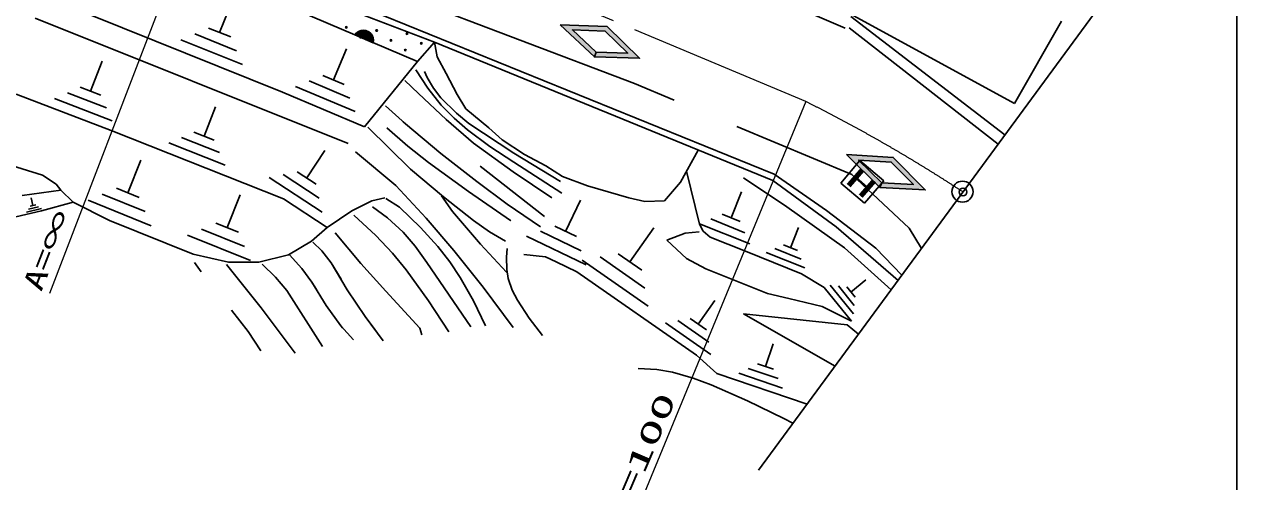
# Model space of a CAD drawing. Units: millimetres, scale not verified. Extents: x 40000 to 680000, y 20000 to 380000.
# Drawn here: x 500493 to 579000, y 259643 to 289247 of the extents above; entities that cross this region are included whole.
import ezdxf
from ezdxf.enums import TextEntityAlignment as Align

# ---------------------------------------------------------------- set-up
doc = ezdxf.new("R2010")
doc.units = ezdxf.units.MM
doc.header["$LTSCALE"] = 1000
doc.header["$PDMODE"] = 32
doc.header["$PDSIZE"] = 500
doc.linetypes.add('CHAIN', pattern=[18.5, 12, -1.5, 3.5, -1.5])
for name, color, linetype, lineweight in [('M-BGD', 7, 'Continuous', 25), ('M-BMK', 2, 'CHAIN', 13), ('M-BMK-SRVR', 3, 'Continuous', 25), ('M-STR-HTXT', 7, 'Continuous', 13), ('M-STR-STRC', 7, 'Continuous', 25), ('M-TTL-BAND', 7, 'Continuous', 25)]:
    doc.layers.add(name, color=color, linetype=linetype, lineweight=lineweight)
doc.layers.add('M-OTRS', color=6, linetype='Continuous')
doc.styles.add('ＭＳ ゴシック', font='')
doc.styles.get('ＭＳ ゴシック').set_extended_font_data('MS Gothic')

msp = doc.modelspace()

# ---------------------------------------------------------------- hatches: boundary and pattern name
at = {"layer": 'M-STR-STRC'}
for points in [[(535193, 289218), (538228, 289095), (540337, 287043), (537408, 287135), (537531, 287431), (539573, 287367), (538101, 288800), (535985, 288886), (537531, 287431), (537408, 287135)], [(553729, 280811), (556760, 280625), (558827, 278530), (555901, 278682), (556030, 278976), (558070, 278870), (556627, 280333), (554513, 280462), (556030, 278976), (555901, 278682)]]:
    msp.add_hatch(color=256, dxfattribs=at).paths.add_polyline_path(points)

# ---------------------------------------------------------------- linework, layer by layer
at = {"layer": 'M-BGD'}
for p, q in [((511389, 296279), (540002, 285409)), ((510731, 294316), (527055, 288094)), ((553636, 289004), (542295, 293874)), ((525958, 286828), (510395, 293478)), ((571441, 292211), (548026, 260381)), ((502671, 290708), (517223, 284851)), ((513144, 288712), (513979, 290786)), ((523729, 289805), (549040, 279550)), ((564613, 284128), (553975, 289931)), ((554005, 289745), (563990, 282082)), ((501206, 289640), (521474, 281526)), ((513862, 288423), (512426, 289001)), ((563552, 281486), (553912, 289025)), ((567657, 289443), (564613, 284128)), ((514625, 286633), (510636, 288238)), ((511531, 288619), (514244, 287528)), ((521900, 288561), (522009, 288684)), ((523095, 288051), (521900, 288561)), ((523078, 288143), (521978, 288613)), ((522009, 288684), (522132, 288773)), ((522033, 288674), (523085, 288225)), ((523092, 288307), (522087, 288736)), ((522132, 288773), (522302, 288842)), ((522190, 288777), (523051, 288409)), ((523009, 288511), (522292, 288818)), ((522302, 288842), (522453, 288862)), ((522442, 288839), (522921, 288634)), ((522453, 288862), (522617, 288849)), ((522617, 288849), (522808, 288767)), ((522808, 288767), (522931, 288658)), ((522931, 288658), (523020, 288535)), ((523020, 288535), (523088, 288365)), ((523088, 288365), (523109, 288215)), ((523109, 288215), (523095, 288051)), ((520511, 285646), (521361, 287658)), ((527055, 288094), (525958, 286828)), ((527055, 288094), (548954, 279132)), ((527055, 288094), (527232, 287150)), ((504782, 284919), (505528, 286861)), ((522516, 282617), (525958, 286828)), ((527232, 287150), (527811, 286053)), ((521208, 285352), (519815, 285940)), ((525856, 286290), (526627, 285117)), ((525856, 286290), (526627, 285117)), ((525856, 286290), (526627, 285117)), ((526591, 285812), (526398, 286200)), ((526988, 285113), (526591, 285812)), ((527811, 286053), (528534, 284695)), ((505454, 284661), (504110, 285177)), ((521923, 283591), (518054, 285224)), ((518934, 285582), (521565, 284472)), ((526015, 284771), (525134, 285612)), ((526627, 285117), (527478, 284018)), ((526627, 285117), (527478, 284018)), ((526627, 285117), (527478, 284018)), ((527471, 284478), (526985, 285117)), ((527471, 284478), (526988, 285113)), ((542571, 284335), (540002, 285409)), ((499965, 284732), (506119, 282367)), ((506190, 283007), (502456, 284442)), ((503283, 284810), (505822, 283834)), ((517223, 284851), (522516, 282617)), ((527810, 283084), (526015, 284771)), ((528477, 283493), (527471, 284478)), ((528477, 283493), (527471, 284478)), ((528534, 284695), (529084, 283771)), ((512137, 282013), (512882, 283899)), ((525173, 282800), (523894, 283975)), ((527478, 284018), (528320, 283164)), ((527478, 284018), (528320, 283164)), ((529280, 282835), (528477, 283493)), ((529280, 282835), (528477, 283493)), ((529280, 282835), (528477, 283493)), ((529084, 283771), (530565, 282542)), ((525173, 282800), (525022, 282935)), ((527472, 280878), (525173, 282800)), ((527472, 280878), (525173, 282800)), ((529576, 281559), (527810, 283084)), ((528320, 283164), (529200, 282410)), ((528320, 283164), (529200, 282410)), ((532195, 280914), (529280, 282835)), ((532195, 280914), (529280, 282835)), ((554086, 279522), (546628, 282639)), ((506119, 282367), (517283, 277957)), ((510675, 281920), (513141, 280946)), ((512790, 281755), (511484, 282271)), ((525509, 279877), (522734, 282598)), ((523976, 282541), (525330, 281354)), ((523976, 282541), (525330, 281354)), ((523976, 282541), (525330, 281354)), ((529200, 282410), (530645, 281336)), ((530565, 282542), (531433, 281763)), ((513492, 280136), (509865, 281569)), ((518784, 279302), (519951, 281087)), ((525330, 281354), (526664, 280312)), ((525330, 281354), (526664, 280312)), ((525330, 281354), (526664, 280312)), ((532155, 279689), (529576, 281559)), ((532155, 279689), (529576, 281559)), ((530645, 281336), (532195, 280315)), ((531433, 281763), (532879, 280810)), ((542990, 279027), (544131, 281106)), ((507192, 278336), (508049, 280458)), ((524542, 278822), (521935, 280997)), ((526664, 280312), (529254, 278416)), ((529806, 279066), (527472, 280878)), ((529806, 279066), (527472, 280878)), ((535208, 279074), (532195, 280914)), ((535208, 279074), (532195, 280914)), ((532195, 280315), (535299, 278307)), ((532879, 280810), (534266, 280089)), ((554603, 280433), (553358, 278970)), ((556139, 279125), (554603, 280433)), ((499389, 280196), (501672, 279476)), ((517258, 279516), (519592, 277990)), ((519402, 278898), (518166, 279706)), ((527633, 278075), (525509, 279877)), ((527633, 278075), (525509, 279877)), ((530019, 280062), (534183, 276800)), ((534644, 278014), (532155, 279689)), ((534644, 278014), (532155, 279689)), ((534266, 280089), (535348, 279402)), ((543379, 279736), (544211, 276316)), ((549040, 279550), (552430, 277185)), ((554086, 279522), (557791, 276049)), ((501672, 279476), (502552, 278893)), ((502552, 278893), (502870, 278517)), ((519782, 277082), (516350, 279326)), ((524542, 278822), (524433, 278919)), ((526523, 276693), (524542, 278822)), ((526523, 276693), (524542, 278822)), ((526523, 276693), (524542, 278822)), ((531770, 277596), (529806, 279066)), ((531770, 277596), (529806, 279066)), ((531770, 277596), (529806, 279066)), ((535348, 279402), (536967, 278797)), ((536967, 278797), (539639, 278013)), ((541950, 277812), (542990, 279027)), ((549862, 277440), (547065, 279319)), ((548954, 279132), (553071, 276142)), ((553358, 278970), (554894, 277662)), ((554894, 277662), (556139, 279125)), ((502870, 278517), (500362, 278157)), ((501058, 277515), (500942, 278022)), ((502870, 278517), (503657, 277732)), ((505542, 278243), (508316, 277123)), ((507927, 278040), (506458, 278632)), ((513624, 276088), (514480, 278210)), ((517283, 277957), (520117, 276105)), ((523008, 277818), (523846, 278021)), ((524785, 277402), (523902, 277976)), ((528231, 277131), (527518, 278151)), ((529587, 276554), (527633, 278075)), ((529587, 276554), (527633, 278075)), ((529254, 278416), (531979, 276552)), ((539639, 278013), (540679, 277782)), ((546259, 276722), (546939, 278411)), ((501600, 277170), (499953, 276792)), ((501617, 277315), (500642, 277092)), ((500762, 277283), (501425, 277435)), ((501233, 277555), (500883, 277475)), ((503657, 277732), (501600, 277170)), ((503657, 277732), (506017, 276556)), ((508705, 276207), (504625, 277854)), ((520117, 276105), (521709, 277181)), ((521709, 277181), (523008, 277818)), ((523048, 277443), (524008, 276721)), ((523048, 277443), (524008, 276721)), ((523048, 277443), (524008, 276721)), ((523048, 277443), (524008, 276721)), ((523048, 277443), (524008, 276721)), ((526148, 276092), (524785, 277402)), ((526148, 276092), (524785, 277402)), ((530037, 275015), (528231, 277131)), ((530037, 275015), (528231, 277131)), ((533917, 276129), (531770, 277596)), ((533917, 276129), (531770, 277596)), ((533917, 276129), (531770, 277596)), ((535543, 275844), (536512, 277859)), ((540679, 277782), (541950, 277812)), ((553592, 274785), (549862, 277440)), ((552430, 277185), (555638, 274750)), ((506017, 276556), (511420, 274376)), ((514358, 275792), (512890, 276385)), ((523268, 275574), (521840, 276899)), ((524008, 276721), (525026, 275800)), ((524008, 276721), (525026, 275800)), ((524008, 276721), (525026, 275800)), ((524008, 276721), (525026, 275800)), ((524008, 276721), (525026, 275800)), ((528305, 274615), (526523, 276693)), ((528305, 274615), (526523, 276693)), ((528305, 274615), (526523, 276693)), ((530616, 275817), (529587, 276554)), ((530616, 275817), (529587, 276554)), ((530616, 275817), (529587, 276554)), ((530616, 275817), (529587, 276554)), ((530616, 275817), (529587, 276554)), ((531979, 276552), (532009, 276532)), ((544946, 276647), (547154, 275759)), ((546844, 276487), (545675, 276957)), ((515137, 273959), (511057, 275606)), ((511973, 275995), (514748, 274876)), ((519101, 275209), (520117, 276105)), ((520627, 275759), (522286, 273757)), ((520627, 275759), (522286, 273757)), ((520627, 275759), (522286, 273757)), ((520627, 275759), (522286, 273757)), ((524345, 274438), (523268, 275574)), ((525026, 275800), (525810, 274889)), ((525026, 275800), (525810, 274889)), ((525026, 275800), (525810, 274889)), ((525026, 275800), (525810, 274889)), ((527261, 274868), (526148, 276092)), ((527261, 274868), (526148, 276092)), ((531653, 275208), (530616, 275817)), ((531653, 275208), (530616, 275817)), ((531653, 275208), (530616, 275817)), ((531653, 275208), (530616, 275817)), ((531653, 275208), (530616, 275817)), ((533927, 275858), (536562, 274590)), ((536240, 275508), (534846, 276179)), ((539709, 273863), (541255, 276081)), ((542104, 275269), (543289, 275732)), ((543289, 275732), (544184, 275820)), ((544211, 276316), (544443, 275854)), ((547465, 275030), (544218, 276336)), ((544443, 275854), (544905, 275479)), ((550102, 274785), (550627, 276087)), ((553071, 276142), (557070, 272675)), ((557791, 276049), (558588, 274739)), ((517599, 274329), (519101, 275209)), ((519182, 275139), (519754, 274577)), ((519182, 275139), (519754, 274577)), ((519182, 275139), (519754, 274577)), ((519182, 275139), (519754, 274577)), ((525810, 274889), (526565, 273832)), ((525810, 274889), (526565, 273832)), ((525810, 274889), (526565, 273832)), ((525810, 274889), (526565, 273832)), ((528051, 273870), (527261, 274868)), ((528051, 273870), (527261, 274868)), ((528051, 273870), (527261, 274868)), ((531708, 273204), (530037, 275015)), ((531708, 273204), (530037, 275015)), ((536884, 273672), (533009, 275536)), ((543377, 274085), (542104, 275269)), ((544905, 275479), (547197, 274557)), ((550553, 274603), (549651, 274966)), ((556617, 272059), (553592, 274785)), ((511420, 274376), (513709, 273846)), ((515692, 273842), (517599, 274329)), ((517663, 274317), (518476, 273433)), ((517663, 274317), (518476, 273433)), ((517663, 274317), (518476, 273433)), ((517663, 274317), (518476, 273433)), ((519754, 274577), (520374, 273807)), ((519754, 274577), (520374, 273807)), ((519754, 274577), (520374, 273807)), ((519754, 274577), (520374, 273807)), ((525232, 273354), (524345, 274438)), ((530209, 272230), (528305, 274615)), ((530209, 272230), (528305, 274615)), ((531719, 274177), (531752, 274730)), ((531730, 273379), (531719, 274177)), ((534243, 274203), (532834, 274346)), ((534930, 273879), (534243, 274203)), ((537783, 274191), (540684, 272169)), ((540477, 273327), (538941, 274398)), ((544620, 273422), (543377, 274085)), ((547197, 274557), (550816, 273098)), ((551031, 273479), (548527, 274488)), ((549089, 274727), (550792, 274041)), ((555638, 274750), (557324, 273020)), ((511508, 273838), (511952, 273228)), ((513592, 273704), (515839, 270891)), ((513709, 273846), (515692, 273842)), ((515899, 273720), (516766, 272885)), ((515899, 273720), (516766, 272885)), ((518476, 273433), (519121, 272556)), ((518476, 273433), (519121, 272556)), ((518476, 273433), (519121, 272556)), ((518476, 273433), (519121, 272556)), ((520374, 273807), (521011, 272760)), ((520374, 273807), (521412, 272065)), ((520374, 273807), (521412, 272065)), ((522286, 273757), (523914, 271969)), ((522286, 273757), (523914, 271969)), ((522286, 273757), (523914, 271969)), ((522286, 273757), (523914, 271969)), ((526669, 271344), (525232, 273354)), ((526669, 271344), (525232, 273354)), ((526565, 273832), (526692, 273643)), ((526565, 273832), (529412, 269658)), ((528716, 272870), (528051, 273870)), ((528716, 272870), (528051, 273870)), ((528716, 272870), (528051, 273870)), ((531829, 272804), (531730, 273379)), ((536267, 273230), (534930, 273879)), ((544014, 267830), (536267, 273230)), ((540891, 271011), (536625, 273984)), ((548621, 271825), (544620, 273422)), ((516766, 272885), (517492, 272009)), ((516766, 272885), (517492, 272009)), ((519121, 272556), (519422, 272076)), ((519121, 272556), (520039, 271047)), ((519121, 272556), (520039, 271047)), ((529573, 271347), (528716, 272870)), ((529573, 271347), (528716, 272870)), ((529573, 271347), (528716, 272870)), ((529573, 271347), (528716, 272870)), ((532091, 272044), (531829, 272804)), ((532091, 272044), (531829, 272804)), ((550816, 273098), (552291, 272204)), ((554019, 271921), (554987, 272710)), ((517492, 272009), (519807, 268389)), ((521412, 272065), (522558, 270346)), ((521412, 272065), (522558, 270346)), ((523914, 271969), (526106, 269586)), ((532140, 269614), (530209, 272230)), ((532140, 269614), (530209, 272230)), ((532420, 271389), (532091, 272044)), ((532420, 271389), (532091, 272044)), ((550008, 271508), (548621, 271825)), ((552291, 272204), (554055, 270038)), ((554182, 270506), (552666, 272367)), ((553206, 272312), (554237, 271046)), ((554292, 271587), (553746, 272256)), ((515839, 270891), (517909, 268141)), ((520039, 271047), (520990, 269722)), ((520039, 271047), (520990, 269722)), ((527979, 269333), (526669, 271344)), ((527979, 269333), (526669, 271344)), ((530360, 269728), (529573, 271347)), ((530360, 269728), (529573, 271347)), ((530360, 269728), (529573, 271347)), ((530360, 269728), (529573, 271347)), ((533194, 270220), (532420, 271389)), ((533194, 270220), (532420, 271389)), ((533194, 270220), (532420, 271389)), ((544137, 269845), (545207, 271381)), ((552147, 270990), (550008, 271508)), ((554055, 270038), (552147, 270990)), ((513903, 270736), (514996, 269369)), ((522558, 270346), (523222, 269467)), ((522558, 270346), (523731, 268751)), ((534054, 269114), (533194, 270220)), ((534054, 269114), (533194, 270220)), ((534054, 269114), (533194, 270220)), ((542803, 270073), (544812, 268673)), ((544669, 269475), (543605, 270216)), ((553773, 269790), (547059, 270517)), ((547059, 270517), (552990, 267129)), ((514996, 269369), (515811, 268112)), ((520990, 269722), (521089, 269604)), ((520990, 269722), (521806, 268819)), ((526106, 269586), (526245, 269147)), ((544955, 267871), (542002, 269929)), ((554513, 269199), (553773, 269790)), ((548487, 267095), (548987, 268573)), ((517909, 268141), (518040, 267965)), ((545338, 266644), (544014, 267830)), ((540244, 266969), (541442, 266901)), ((540244, 266969), (541442, 266901)), ((540244, 266969), (541442, 266901)), ((547366, 266968), (549299, 266313)), ((548998, 266922), (547975, 267268)), ((541442, 266901), (542458, 266734)), ((541442, 266901), (542458, 266734)), ((541442, 266901), (542458, 266734)), ((542458, 266734), (543809, 266352)), ((542458, 266734), (543809, 266352)), ((543809, 266352), (544959, 265924)), ((543809, 266352), (544959, 265924)), ((551191, 264662), (545338, 266644)), ((549599, 265705), (546758, 266667)), ((544959, 265924), (547329, 264883)), ((547329, 264883), (549667, 263742)), ((549667, 263742), (550252, 263438))]:
    msp.add_line(p, q, dxfattribs=at)
for centre in [(521348, 289044), (522276, 288409), (523313, 288844), (524241, 288209), (525278, 288645), (525169, 287574), (526206, 288010)]:
    msp.add_circle(centre, 50, dxfattribs=at)
at = {"layer": 'M-BMK'}
msp.add_line((551100, 284244), (513021, 300196), dxfattribs=at)
msp.add_arc((506433, 194776), 99998, 56.73928, 63.46933, dxfattribs=at)
at = {"layer": 'M-BMK-SRVR'}
msp.add_circle((561245, 278414), 682, dxfattribs=at)
at = {"layer": 'M-OTRS'}
msp.add_point((561277, 278393), dxfattribs=at)
at = {"layer": 'M-STR-HTXT'}
for p, q in [((513021, 300196), (502118, 271819)), ((551100, 284244), (539564, 256281))]:
    msp.add_line(p, q, dxfattribs=at)
at = {"layer": 'M-STR-STRC'}
for p, q in [((535193, 289218), (538228, 289095)), ((537408, 287135), (535193, 289218)), ((538228, 289095), (540337, 287043)), ((535985, 288886), (537531, 287431)), ((538101, 288800), (535985, 288886)), ((539573, 287367), (538101, 288800)), ((537531, 287431), (539573, 287367)), ((540337, 287043), (537408, 287135)), ((553729, 280811), (556760, 280625)), ((555901, 278682), (553729, 280811)), ((554513, 280462), (556030, 278976)), ((556627, 280333), (554513, 280462)), ((558070, 278870), (556627, 280333)), ((556760, 280625), (558827, 278530)), ((556030, 278976), (558070, 278870)), ((558827, 278530), (555901, 278682))]:
    msp.add_line(p, q, dxfattribs=at)
for points in [[(535193, 289218), (538228, 289095), (540337, 287043), (537408, 287135), (537531, 287431), (539573, 287367), (538101, 288800), (535985, 288886), (537531, 287431), (537408, 287135)], [(553729, 280811), (556760, 280625), (558827, 278530), (555901, 278682), (556030, 278976), (558070, 278870), (556627, 280333), (554513, 280462), (556030, 278976), (555901, 278682)]]:
    msp.add_lwpolyline(points, close=True, dxfattribs=at)
at = {"layer": 'M-TTL-BAND'}
msp.add_line((579000, 20000), (579000, 370000), dxfattribs=at)

# ---------------------------------------------------------------- texts
at = {"layer": 'M-BGD', "style": 'ＭＳ ゴシック', "width": 2}
msp.add_text('H', height=1320, rotation=318.851, dxfattribs=at).set_placement((553324, 278758), align=Align.BOTTOM_LEFT)
at = {"layer": 'M-STR-HTXT', "style": 'ＭＳ ゴシック'}
for s, rotation, width, p in [('A=∞', 68.651, 1.5, (501967, 271756)), ('R=100', 66.851, 2, (539571, 256632))]:
    msp.add_text(s, height=1320, rotation=rotation, dxfattribs=dict(at, width=width)).set_placement(p, align=Align.BOTTOM_LEFT)

doc.saveas('drawing.dxf')
